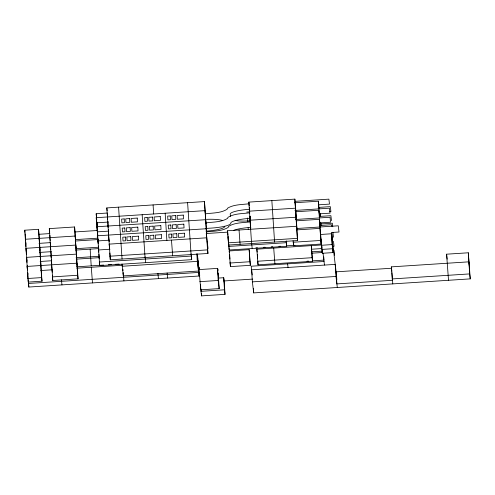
<?xml version="1.0" encoding="UTF-8"?>
<svg xmlns="http://www.w3.org/2000/svg" width="495" height="495" viewBox="0 0 495 495"><rect width="100%" height="100%" fill="white"/><g stroke="black" fill="none" stroke-linecap="round" stroke-linejoin="round"><path stroke-width="0.74" d="M249.047 203.761C241.845 204.707 233.696 204.348 227.372 208.308L227.106 209.267C220.789 213.227 212.64 212.875 205.431 213.821M249.616 212.813C242.414 213.76 234.265 213.407 227.941 217.361L227.675 218.326C221.358 222.28 213.209 221.927 206 222.874M250.185 221.871C242.983 222.812 234.834 222.459 228.511 226.419L228.245 227.378C221.927 231.338 213.778 230.979 206.576 231.926M207.195 241.393L207.95 253.465L110.292 259.795L106.821 207.919L204.478 201.589L206.718 233.85M251.584 243.546L248.849 202.108L294.865 199.12L297.6 240.564L228.572 245.037L227.545 230.757L296.573 226.283L296.839 228.492L338.258 225.807L339.013 232.019L331.341 232.514L336.377 273.983M191.367 254.381L191.701 259.665L99.662 265.629L96.191 213.753L106.926 213.06M295.131 201.329L328.878 199.145L329.484 204.107L318.743 204.806L318.31 201.218L294.531 202.758M246.72 212.064L249.789 211.866M318.817 207.393L330.32 206.644L330.92 211.613L329.385 211.712M96.76 222.806L108.263 222.063M318.217 208.822L319.751 208.723M294.933 210.437L329.447 208.197L330.054 213.166L319.312 213.859L318.879 210.27L295.868 211.761M40.831 265.524L42.032 281.185L28.221 282.082L24.75 230.206L38.554 229.309L40.083 250.247M49.296 228.616L74.603 226.97L78.074 278.846L52.767 280.486L49.296 228.616L49.729 232.198M39.161 234.277L49.896 233.578M75.203 231.938L97.447 230.497M250.359 220.919L243.46 221.092A19.986 3.607 -3.6 0 1 235.131 220.492M319.386 216.445L330.889 215.696L331.489 220.665M97.329 231.864L108.832 231.115M295.503 219.489L330.017 217.249L330.623 222.218L319.881 222.911L319.448 219.328L296.437 220.82M205.908 228.442L211.272 228.09A19.986 3.607 -3.6 0 0 230.781 223.214A19.986 3.607 -3.6 0 1 250.284 218.332M75.735 239.605L98.084 238.157M205.988 231.165L210.424 230.75A19.986 3.607 -3.6 0 0 224.786 226.333M320.822 223.944L332.331 223.202L332.758 226.747M39.018 243.373L50.577 242.624M75.228 241.028L98.344 239.531M320.222 225.374L321.756 225.274M319.956 225.497L331.458 224.755L331.631 226.172M227.712 232.136L206.236 233.529L208.061 248.57M97.899 240.917L109.401 240.174M206.755 237.804L109.098 244.134L109.531 247.723M76.304 248.657L98.654 247.209M39.532 252.431L51.152 251.683M75.648 250.093L98.913 248.583M109.97 249.226L98.468 249.969L98.728 252.122M228.306 242.828L297.334 238.355L297.6 240.564M228.74 246.417L286.265 242.692L286.698 246.275L229.179 250.006L228.597 244.153M293.164 242.241L320.779 240.452L321.212 244.041L293.603 245.829L293.071 240.731M76.1 257.765L99.223 256.268M109.859 256.212L207.516 249.882L207.95 253.465M40.157 261.484L51.721 260.735M76.218 259.145L99.483 257.641M255.903 247.834L257.437 247.735M263.569 247.333L265.103 247.234M271.241 246.838L272.776 246.739M278.908 246.343L280.442 246.244M286.58 245.842L295.014 245.297M229.222 250.953L249.164 249.659L250.359 265.32L230.416 266.613L229.222 250.953L229.395 252.388M312.487 261.292L311.287 245.631L312.487 261.292L258.031 264.819L256.837 249.164L321.261 244.988M321.366 245.279L332.102 244.586L333.073 252.586L322.332 253.285L321.366 245.279L320.686 234.469L331.421 233.77L332.102 244.586M332.535 246.374L334.069 246.275L333.469 241.306M99.229 262.041L191.262 256.076L191.701 259.665M311.726 249.22L321.694 248.57M76.682 266.817L103.665 265.066M108.294 264.769L111.375 264.571M115.23 264.318L119.085 264.07M311.794 251.806L322.53 251.107M40.726 270.536L52.291 269.787M76.793 268.203L122.735 265.221M311.324 253.223L322.709 252.487M122.154 266.26L197.319 261.385L198.489 271.043L123.329 275.913L122.017 264.021M229.983 263.024L249.926 261.731L250.359 265.32M257.592 261.236L312.048 257.703M27.788 278.493L41.592 277.596L42.032 281.185M52.334 276.903L77.641 275.263L78.074 278.846M306.993 261.205L308.527 261.106M312.364 260.859L323.866 260.11L323.043 253.285M218.419 276.544L217.429 268.401L199.021 269.596L197.901 260.351M324.473 265.079L324.039 261.49L251.175 266.217L252.233 274.954M448.519 280.281L446.589 254.189L468.32 252.784L470.25 278.877L253.706 292.91L252.37 281.872L251.608 269.8L335.208 264.386L335.969 276.458L337.312 287.49M28.388 283.462L198.656 272.423L199.095 276.012L28.828 287.044L28.153 279.687M218.4 278.072L223.715 277.726L224.266 282.28M392.789 283.895L391.421 266.861L468.889 261.836L469.489 266.805M199.782 281.667L218.19 280.473L219.174 288.616L200.766 289.804L198.879 267.331M224.105 280.95L252.735 279.093M252.37 281.872L335.969 276.458M200.951 291.326L224.47 289.798L225.027 294.352L201.502 295.88L200.809 289.061M392.182 278.933L469.65 273.908L470.25 278.877M446.589 254.189L447.189 259.157M391.421 266.861L391.595 268.278M332.9 232.254L333.5 237.223M332.027 233.807L332.628 238.776M334.038 250.365L334.639 255.327M321.329 239.165L321.502 240.626M295.701 210.387L295.435 208.178L249.418 211.161L249.684 213.37L249.35 208.086M296.27 219.44L296.004 217.231L249.987 220.213L250.253 222.422M287.607 263.854L288.041 267.442M274.589 242.055L271.854 200.617M274.904 263.73L273.71 248.069M256.837 249.164L257.183 252.029M257.48 254.473L257.666 255.989M248.849 202.108L249.208 205.821M249.542 207.844L249.715 209.28A19.986 3.607 -3.6 0 0 230.212 214.162L230.478 216.365M250.024 216.179L250.198 217.614M250.68 225.955L250.421 223.802L250.705 228.325M252.184 248.515L251.658 243.416M247.444 218.041L247.896 221.779M248.106 227.836L248.292 229.371M240.075 244.295L239.048 230.014M227.545 230.757L227.954 235.23M205.487 214.23L205.048 210.647L96.141 217.701L97.193 226.394M206.056 223.288L205.617 219.7L96.711 226.76L97.763 235.447L97.478 230.924M206.625 232.341L206.186 228.752L97.28 235.812L98.245 243.788M197.103 253.774L197.734 258.972M199.454 273.184L199.739 275.517M191.076 254.56L187.605 202.684M172.675 255.754L171.474 240.094M167.65 278.048L167.118 272.949M158.443 278.648L157.911 273.549M145.06 257.542L142.158 214.719M145.679 262.647L145.103 256.794M122.055 259.034L118.577 207.158M123.929 280.882L123.212 272.77M106.821 207.919L107.167 210.79M107.39 216.977L107.65 219.124M107.959 226.029L108.133 227.465M108.529 235.082L109.154 241.69M96.191 213.753L96.766 219.607M92.485 282.917L91.29 267.263M75.605 239.611L75.172 236.028L25.319 239.258L25.493 240.694M76.181 248.669L75.741 245.081L25.889 248.311L26.495 253.279M76.75 257.722L76.31 254.133L26.458 257.363L26.897 260.952M77.319 266.774L76.88 263.192L27.027 266.421L27.466 270.004L27.25 265.351M61.962 284.897L61.43 279.805M49.865 237.668L50.212 240.539M50.434 246.72L50.781 249.591M51.004 255.773L51.263 257.926M51.573 264.831L52.247 272.188M39.124 238.361L39.563 241.95M39.693 247.42L40.559 257.796M40.262 256.472L41.079 266.093M24.75 230.206L25.01 232.359M25.35 235.168L25.53 236.604M25.752 242.847L25.919 244.227M27.807 272.819L27.98 274.255M468.32 252.784L469.65 273.908M391.78 271.254L391.588 268.24L336.111 271.835L336.872 283.907L392.349 280.312L391.873 272.764M336.55 275.418L336.835 279.947M332.393 241.77L333.073 252.586M331.922 237.909L332.603 248.725L321.868 249.418L321.682 246.535M323.755 256.967L324.039 261.49M320.277 213.815L320.469 216.835M320.847 222.868L320.989 225.132M320.036 213.246L320.222 216.266M320.605 222.304L320.791 225.318M321.88 246.071L322.016 248.236M322.152 250.402L322.332 253.285M321.23 239.326L321.323 240.768M318.743 204.806L319.028 209.335M319.127 210.839L319.269 213.104M319.312 213.859L319.597 218.388M319.881 222.911L320.166 227.44M321.212 244.041L320.018 228.381L297.006 229.872L295.298 202.709M318.31 201.218L318.786 208.766M318.879 210.27L319.355 217.819M319.448 219.328L320.779 240.452M294.865 199.12L297.334 238.355M293.411 242.81L293.603 245.829M286.37 240.997L286.698 246.275M286.166 241.183L286.265 242.692M257.363 254.257L257.647 258.786M257.839 261.805L258.031 264.819M249.424 207.956L249.709 212.485M249.944 216.253L250.229 220.782M249.876 216.383L250.204 221.667M250.303 223.177L250.68 229.21M253.421 288.381L253.706 292.91M249.164 249.659L249.926 261.731M229.661 254.541L229.946 259.064M230.132 262.084L230.416 266.613M228.795 243.967L228.938 246.232M229.037 247.741L229.179 250.006M228.127 236.61L228.455 241.888M228.053 236.74L228.572 245.037M224.124 280.015L225.027 294.352M223.715 277.726L224.47 289.798M217.942 268.995L218.035 270.505M218.227 273.525L219.174 288.616M217.676 268.971L217.769 270.48M217.429 268.401L218.19 280.473M204.478 201.589L207.516 249.882M201.075 289.086L201.218 291.351M201.36 293.615L201.502 295.88M200.524 284.532L200.716 287.552M200.438 284.526L200.766 289.804M199.077 267.145L199.219 269.41M198.334 263.94L199.095 276.012M197.517 254.312L198.656 272.423M197.462 254.647L198.489 271.043M196.849 253.935L197.319 261.385M191.12 253.811L191.262 256.076M165.169 213.227L166.877 240.391M153.091 204.924L153.66 213.976M122.908 269.206L123.001 270.697M123.137 272.937L123.329 275.913M107.347 213.017L107.588 216.791M107.873 221.315L108.158 225.844M108.393 229.618L108.628 233.386M109.339 244.703L109.624 249.233M109.865 253.007L110.292 259.795M96.958 222.626L97.286 227.904M98.004 239.221L98.239 242.996M98.431 246.015L98.759 251.293M98.95 254.312L99.235 258.842M99.427 261.855L99.662 265.629M90.152 249.152L90.672 257.45M90.721 258.204L91.198 265.753M74.603 226.97L77.641 275.263M50.515 243.392L50.7 246.405M49.921 235.218L50.063 237.482M50.441 243.515L50.632 246.535M50.917 251.064L51.245 256.342M51.437 259.361L51.721 263.891M52.433 275.208L52.767 280.486M38.554 229.309L41.592 277.596M28.636 284.025L28.828 287.044M25.183 233.788L25.468 238.318M25.777 241.962L25.994 246.615M26.254 249.505L26.464 254.164M26.78 257.808L26.99 262.461M27.726 272.894L27.986 278.308M233.807 230.299A19.986 3.607 -3.6 0 1 250.854 227.391M206.465 219.347A19.986 3.607 -3.6 0 1 222.552 220.504M124.196 218.914L121.64 219.081L121.875 222.855L124.431 222.688L124.196 218.914M129.566 218.567L125.73 218.815L125.965 222.589L129.801 222.342L129.566 218.567M137.233 218.072L131.101 218.468L131.336 222.243L137.474 221.84L137.233 218.072M147.207 217.423L144.645 217.59L144.887 221.364L147.442 221.197L147.207 217.423M152.571 217.076L148.741 217.324L148.976 221.098L152.813 220.85L152.571 217.076M160.244 216.581L154.106 216.977L154.347 220.751L160.479 220.349L160.244 216.581M170.212 215.931L167.656 216.098L167.892 219.873L170.453 219.706L170.212 215.931M175.583 215.585L171.746 215.832L171.988 219.607L175.818 219.359L175.583 215.585M183.249 215.09L177.117 215.486L177.352 219.26L183.49 218.858L183.249 215.09M124.765 227.972L122.209 228.133L122.444 231.908L125 231.74L124.765 227.972M130.136 227.62L126.299 227.873L126.534 231.641L130.371 231.394L130.136 227.62M137.802 227.125L131.67 227.521L131.905 231.295L138.043 230.899L137.802 227.125M147.776 226.481L145.214 226.642L145.456 230.416L148.011 230.249L147.776 226.481M153.141 226.128L149.311 226.382L149.546 230.15L153.382 229.903L153.141 226.128M160.813 225.633L154.675 226.029L154.916 229.804L161.048 229.408L160.813 225.633M170.781 224.99L168.226 225.151L168.461 228.925L171.022 228.758L170.781 224.99M176.152 224.637L172.316 224.891L172.557 228.659L176.387 228.412L176.152 224.637M183.824 224.142L177.686 224.538L177.922 228.313L184.06 227.917L183.824 224.142M125.334 237.025L122.779 237.192L123.014 240.96L125.569 240.799L125.334 237.025M130.705 236.678L126.868 236.926L127.104 240.7L130.94 240.446L130.705 236.678M138.371 236.177L132.239 236.579L132.474 240.347L138.612 239.951L138.371 236.177M148.345 235.533L145.79 235.7L146.025 239.469L148.58 239.308L148.345 235.533M153.71 235.187L149.88 235.434L150.115 239.209L153.951 238.955L153.71 235.187M161.382 234.686L155.244 235.088L155.486 238.856L161.618 238.46L161.382 234.686M171.35 234.042L168.795 234.209L169.036 237.977L171.592 237.817L171.35 234.042M176.721 233.696L172.885 233.943L173.126 237.711L176.956 237.464L176.721 233.696M184.394 233.195L178.256 233.597L178.491 237.365L184.629 236.969L184.394 233.195"/></g></svg>
